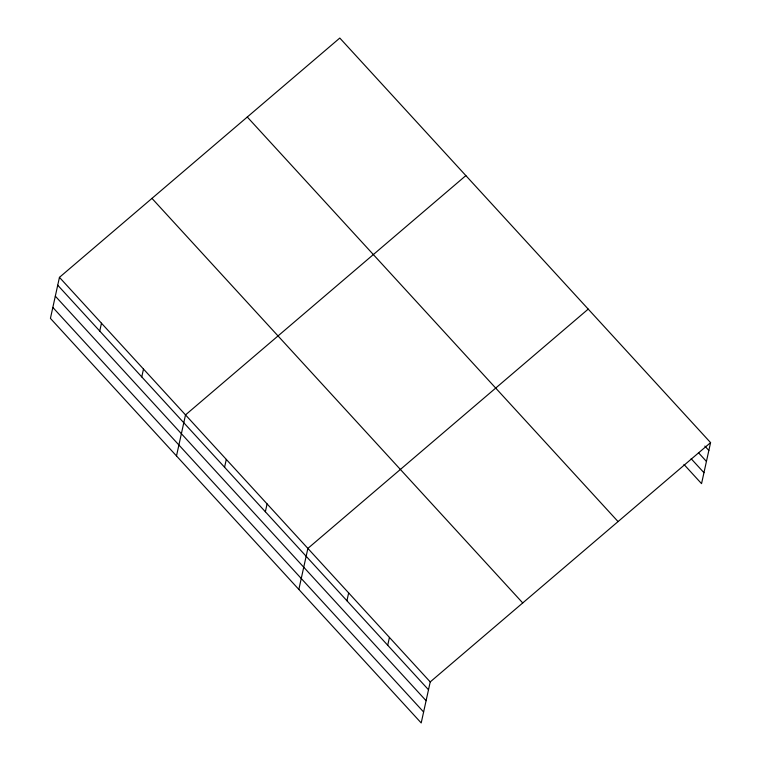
<?xml version="1.0" encoding="UTF-8"?>
<svg xmlns="http://www.w3.org/2000/svg" width="761" height="761" viewBox="0 0 761 761"><rect width="100%" height="100%" fill="white"/><g stroke="black" fill="none" stroke-linecap="round" stroke-linejoin="round"><path stroke-width="1.14" d="M59.453 277.356L50.426 318.383L421.204 722.95L430.222 681.913L710.574 442.617L339.796 38.05L59.453 277.356L430.222 681.913M99.748 331.054L101.47 323.206M141.765 376.904L143.496 369.056M176.495 455.934L185.513 414.907L465.865 175.601M224.571 467.254L226.302 459.406M265.361 511.753L267.082 503.906M298.845 589.442L307.872 548.415L588.215 309.109M346.93 600.762L348.652 592.914M387.71 645.261L389.442 637.414M710.574 442.617L701.547 483.644L683.958 464.448M704.848 446.098L708.843 450.455M698.436 452.681L706.436 461.413M691.159 458.731L703.954 472.695M247.287 117.023L618.056 521.58M151.962 198.383L522.74 602.95M57.722 285.204L428.5 689.761M55.315 296.153L426.093 700.71M52.832 307.434L423.611 712.001"/></g></svg>
